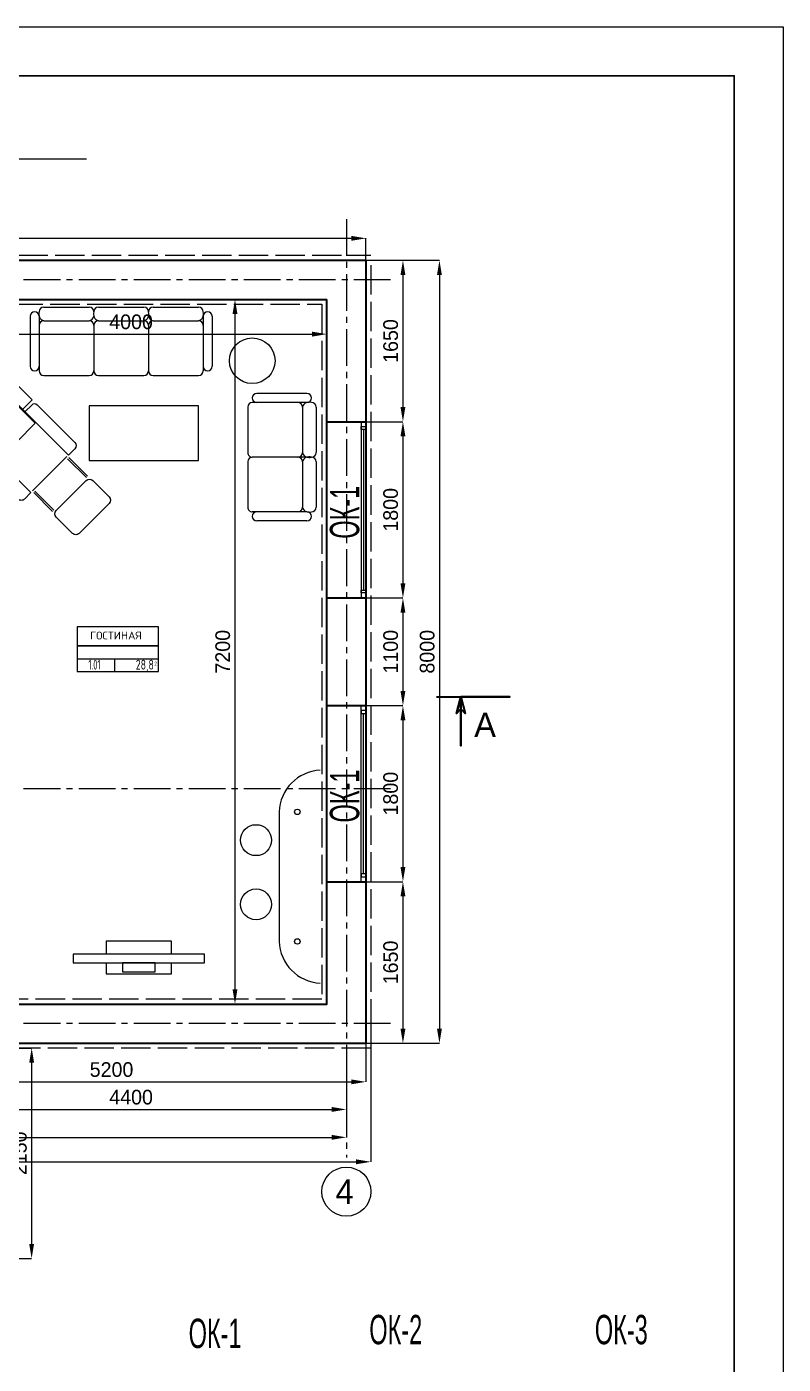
# Model space of a CAD drawing. Header units: millimetres. Extents: x 363119 to 453119, y -246250 to -184425.
# Drawn here: x 422389 to 430119, y -198091 to -184425 of the extents above; entities that cross this region are included whole.
import ezdxf
from ezdxf.enums import TextEntityAlignment as Align

# ---------------------------------------------------------------- set-up
doc = ezdxf.new("R2010")
doc.units = ezdxf.units.MM
doc.linetypes.add('ACAD_ISO02W100', pattern=[15, 12, -3])
doc.linetypes.add('CENTER2', pattern=[1.125, 0.75, -0.125, 0.125, -0.125])
doc.layers.add('ahsap', color=222, linetype='Continuous', lineweight=13)
doc.layers.add('Pencere No', color=7, linetype='Continuous', lineweight=13)
for name, color, linetype in [('AHSAP KAPI', 152, 'Continuous'), ('AKS', 252, 'CENTER2'), ('room_no', 7, 'Continuous'), ('tefris', 8, 'Continuous'), ('Штамп', 222, 'Continuous')]:
    doc.layers.add(name, color=color, linetype=linetype)
doc.styles.add('1', font='ARIALN.TTF', dxfattribs={"width": 0.7})
doc.styles.add('CYRILLIC', font='cyriltlc.shx')
doc.styles.add('ROMANS', font='romans', dxfattribs={"width": 0.75})
doc.styles.add('YAZI', font='romans.shx')
doc.dimstyles.new('ISO-25', dxfattribs={"dimtxt": 100, "dimasz": 2.5, "dimexe": 1.25, "dimexo": 0.625, "dimtad": 1, "dimdec": 0, "dimtxsty": 'Standard', "dimcen": 2.5, "dimadec": 0, "dimazin": 0, "dimtfac": 1, "dimtdec": 0, "dimtmove": 0, "dimatfit": 3, "dimfxl": 0, "dimarcsym": 0})

# ---------------------------------------------------------------- blocks, each defined once
blk = doc.blocks.new('*D148')
at = {"layer": 'ahsap', "color": 0, "lineweight": -2}
for p, q in [((415055, -195203), (415055, -195773)), ((425655, -195203), (425655, -195773)), ((415205, -195773), (425505, -195773))]:
    blk.add_line(p, q, dxfattribs=at)
at = {"layer": 'ahsap', "color": 0}
for points in [[(415205, -195748), (415205, -195798), (415055, -195773)], [(425505, -195748), (425505, -195798), (425655, -195773)]]:
    blk.add_solid(points, dxfattribs=at)
at = {"layer": 'DEFPOINTS', "color": 0}
for p in [(415055, -195202), (425655, -195202), (425655, -195773)]:
    blk.add_point(p, dxfattribs=at)
at = {"layer": 'ahsap', "color": 0, "insert": (420355, -195648), "char_height": 150, "attachment_point": 5}
blk.add_mtext('10600', dxfattribs=at)
blk = doc.blocks.new('*D152')
at = {"layer": 'ahsap', "color": 0, "lineweight": -2}
for p, q in [((421255, -194862), (421255, -195488)), ((425655, -194862), (425655, -195488)), ((421405, -195488), (425505, -195488))]:
    blk.add_line(p, q, dxfattribs=at)
at = {"layer": 'ahsap', "color": 0}
for points in [[(421405, -195463), (421405, -195513), (421255, -195488)], [(425505, -195463), (425505, -195513), (425655, -195488)]]:
    blk.add_solid(points, dxfattribs=at)
at = {"layer": 'DEFPOINTS', "color": 0}
for p in [(421255, -194861), (425655, -194861), (425655, -195488)]:
    blk.add_point(p, dxfattribs=at)
at = {"layer": 'ahsap', "color": 0, "insert": (423455, -195363), "char_height": 150, "attachment_point": 5}
blk.add_mtext('4400', dxfattribs=at)
blk = doc.blocks.new('*D153')
at = {"layer": 'ahsap', "color": 0, "lineweight": -2}
for p, q in [((421455, -187261), (421455, -187566)), ((425455, -187261), (425455, -187566)), ((421605, -187566), (425305, -187566))]:
    blk.add_line(p, q, dxfattribs=at)
at = {"layer": 'ahsap', "color": 0}
for points in [[(421605, -187541), (421605, -187591), (421455, -187566)], [(425305, -187541), (425305, -187591), (425455, -187566)]]:
    blk.add_solid(points, dxfattribs=at)
at = {"layer": 'DEFPOINTS', "color": 0}
for p in [(421455, -187261), (425455, -187261), (425455, -187566)]:
    blk.add_point(p, dxfattribs=at)
at = {"layer": 'ahsap', "color": 0, "insert": (423455, -187441), "char_height": 150, "attachment_point": 5}
blk.add_mtext('4000', dxfattribs=at)
blk = doc.blocks.new('*D177')
at = {"layer": 'ahsap', "color": 0, "lineweight": -2}
for p, q in [((425093, -187211), (424517, -187211)), ((424517, -194261), (424517, -187361)), ((425130, -194411), (424517, -194411))]:
    blk.add_line(p, q, dxfattribs=at)
at = {"layer": 'ahsap', "color": 0}
for points in [[(424492, -187361), (424542, -187361), (424517, -187211)], [(424492, -194261), (424542, -194261), (424517, -194411)]]:
    blk.add_solid(points, dxfattribs=at)
at = {"layer": 'DEFPOINTS', "color": 0}
for p in [(424517, -187211), (425093, -187211), (425130, -194411)]:
    blk.add_point(p, dxfattribs=at)
at = {"layer": 'ahsap', "color": 0, "insert": (424392, -190811), "char_height": 150, "attachment_point": 5, "rotation": 90}
blk.add_mtext('7200', dxfattribs=at)
blk = doc.blocks.new('*D154')
at = {"layer": 'ahsap', "color": 0, "lineweight": -2}
for p, q in [((414905, -194861), (414905, -196023)), ((425905, -194861), (425905, -196023)), ((415055, -196023), (425755, -196023))]:
    blk.add_line(p, q, dxfattribs=at)
at = {"layer": 'ahsap', "color": 0}
for points in [[(415055, -195998), (415055, -196048), (414905, -196023)], [(425755, -195998), (425755, -196048), (425905, -196023)]]:
    blk.add_solid(points, dxfattribs=at)
at = {"layer": 'DEFPOINTS', "color": 0}
for p in [(414905, -194861), (425905, -194861), (425905, -196023)]:
    blk.add_point(p, dxfattribs=at)
at = {"layer": 'ahsap', "color": 0, "insert": (420405, -195898), "char_height": 150, "attachment_point": 5}
blk.add_mtext('11000', dxfattribs=at)
blk = doc.blocks.new('BLOCK2')
for p, q in [((-85, 0), (-35, 0)), ((-25, 0), (25, 0)), ((35, 0), (85, 0)), ((-100, -10), (-100, -65)), ((-90, -10), (-90, -70)), ((90, -10), (90, -70)), ((90, -10), (90, -15)), ((100, -10), (100, -65)), ((-85, -15), (-35, -15)), ((-30, -20), (-30, -70)), ((-25, -15), (25, -15)), ((30, -20), (30, -70)), ((35, -15), (85, -15)), ((-85, -75), (-35, -75)), ((-25, -75), (25, -75)), ((35, -75), (85, -75))]:
    blk.add_line(p, q)
for centre, radius, start, end in [((-85, -5), 5, 90, 180), ((-35, -5), 5, 0, 90), ((-25, -5), 5, 90, 180), ((25, -5), 5, 0, 90), ((35, -5), 5, 90, 180), ((85, -5), 5, 0, 90), ((-95, -10), 5, 0, 180), ((-82.5, -7.5), 7.91, 161.5651, 251.5651), ((-37.5, -7.5), 7.91, 288.4349, 341.5651), ((-22.5, -7.5), 7.91, 161.5651, 251.5651), ((22.5, -7.5), 7.91, 288.4349, 18.4349), ((37.5, -7.5), 7.91, 198.4349, 251.5651), ((82.5, -7.5), 7.91, 288.4349, 18.4349), ((95, -10), 5, 0, 180), ((-85, -20), 5, 90, 180), ((-35, -20), 5, 0, 90), ((-25, -20), 5, 90, 180), ((25, -20), 5, 0, 90), ((35, -20), 5, 90, 180), ((85, -20), 5, 0, 90), ((-95, -65), 5, 180, 0), ((-85, -70), 5, 180, 270), ((-35, -70), 5, 270, 0), ((-25, -70), 5, 180, 270), ((25, -70), 5, 270, 0), ((35, -70), 5, 180, 270), ((85, -70), 5, 270, 0), ((95, -65), 5, 180, 0)]:
    blk.add_arc(centre, radius, start, end)
blk = doc.blocks.new('KOLTUK')
for p, q in [((0, 0), (0, -1.212)), ((0.54, 0.04), (0.04, 0.04)), ((0.58, -1.212), (0.58, 0)), ((-0.15, -0.078), (-0.15, -0.502)), ((0, -0.018), (-0.09, -0.018)), ((0.67, -0.018), (0.58, -0.018)), ((0.73, -0.502), (0.73, -0.078)), ((0.58, -0.39), (0, -0.39)), ((0.008, -0.39), (0.008, -0.707)), ((0.569, -0.707), (0.569, -0.39)), ((-0.15, -0.502), (0, -0.502)), ((-0.15, -0.578), (-0.15, -1.162)), ((-0.11, -0.538), (0, -0.538)), ((0.58, -0.502), (0.73, -0.502)), ((0.58, -0.538), (0.69, -0.538)), ((0.73, -1.162), (0.73, -0.578)), ((0.008, -0.707), (0.569, -0.707)), ((-0.1, -1.212), (0, -1.212)), ((0.013, -1.233), (0.013, -1.525)), ((0.022, -1.212), (0.554, -1.212)), ((0.033, -1.233), (0.033, -1.525)), ((0.539, -1.233), (0.539, -1.525)), ((0.559, -1.233), (0.559, -1.525)), ((0.58, -1.212), (0.68, -1.212)), ((0.008, -1.598), (0.008, -1.852)), ((0.523, -1.548), (0.058, -1.548)), ((0.573, -1.598), (0.573, -1.852)), ((0.523, -1.902), (0.058, -1.902))]:
    blk.add_line(p, q)
for centre, radius, start, end in [((0.04, 0), 0.04, 90, 180), ((0.54, 0), 0.04, 0, 90), ((-0.09, -0.078), 0.06, 90, 180), ((0.67, -0.078), 0.06, 0, 90), ((-0.11, -0.578), 0.04, 90, 180), ((0.69, -0.578), 0.04, 0, 90), ((-0.1, -1.162), 0.05, 180, 270), ((0.68, -1.162), 0.05, 270, 0), ((0.058, -1.598), 0.05, 90, 180), ((0.523, -1.598), 0.05, 0, 90), ((0.058, -1.852), 0.05, 180, 270), ((0.523, -1.852), 0.05, 270, 0)]:
    blk.add_arc(centre, radius, start, end)
blk = doc.blocks.new('koltp2-cift')
for p, q in [((-55, 0), (-5, 0)), ((5, 0), (55, 0)), ((-70, -10), (-70, -65)), ((-60, -10), (-60, -70)), ((0, -10), (0, -70)), ((60, -10), (60, -70)), ((70, -10), (70, -65)), ((-55, -15), (-5, -15)), ((5, -15), (55, -15)), ((-55, -75), (-5, -75)), ((5, -75), (55, -75))]:
    blk.add_line(p, q)
for centre, radius, start, end in [((-55, -5), 5, 90, 180), ((-5, -5), 5, 0, 90), ((5, -5), 5, 90, 180), ((55, -5), 5, 0, 90), ((-65, -10), 5, 0, 180), ((-52.5, -7.5), 7.91, 161.5651, 251.5651), ((-7.5, -7.5), 7.91, 288.4349, 18.4349), ((7.5, -7.5), 7.91, 161.5651, 251.5651), ((52.5, -7.5), 7.91, 288.4349, 18.4349), ((65, -10), 5, 0, 180), ((-55, -20), 5, 90, 180), ((-5, -20), 5, 0, 90), ((5, -20), 5, 90, 180), ((55, -20), 5, 0, 90), ((-65, -65), 5, 180, 0), ((-55, -70), 5, 180, 270), ((-5, -70), 5, 270, 0), ((5, -70), 5, 180, 270), ((55, -70), 5, 270, 0), ((65, -65), 5, 180, 0)]:
    blk.add_arc(centre, radius, start, end)
blk = doc.blocks.new('*D187')
at = {"layer": 'ahsap', "color": 0, "lineweight": -2}
for p, q in [((425855, -186811), (426233, -186811)), ((426233, -186961), (426233, -188311)), ((425855, -188461), (426233, -188461))]:
    blk.add_line(p, q, dxfattribs=at)
at = {"layer": 'ahsap', "color": 0}
for points in [[(426208, -186961), (426258, -186961), (426233, -186811)], [(426208, -188311), (426258, -188311), (426233, -188461)]]:
    blk.add_solid(points, dxfattribs=at)
at = {"layer": 'DEFPOINTS', "color": 0}
for p in [(425855, -186811), (425855, -188461), (426233, -188461)]:
    blk.add_point(p, dxfattribs=at)
at = {"layer": 'ahsap', "color": 0, "insert": (426108, -187636), "char_height": 150, "attachment_point": 5, "rotation": 90}
blk.add_mtext('1650', dxfattribs=at)
blk = doc.blocks.new('*D188')
at = {"layer": 'ahsap', "color": 0, "lineweight": -2}
for p, q in [((425855, -188461), (426233, -188461)), ((426233, -188611), (426233, -190111)), ((425855, -190261), (426233, -190261))]:
    blk.add_line(p, q, dxfattribs=at)
at = {"layer": 'ahsap', "color": 0}
for points in [[(426208, -188611), (426258, -188611), (426233, -188461)], [(426208, -190111), (426258, -190111), (426233, -190261)]]:
    blk.add_solid(points, dxfattribs=at)
at = {"layer": 'DEFPOINTS', "color": 0}
for p in [(425855, -188461), (425855, -190261), (426233, -190261)]:
    blk.add_point(p, dxfattribs=at)
at = {"layer": 'ahsap', "color": 0, "insert": (426108, -189361), "char_height": 150, "attachment_point": 5, "rotation": 90}
blk.add_mtext('1800', dxfattribs=at)
blk = doc.blocks.new('*D159')
at = {"layer": 'ahsap', "color": 0, "lineweight": -2}
for p, q in [((425855, -190261), (426233, -190261)), ((426233, -190411), (426233, -191211)), ((425855, -191361), (426233, -191361))]:
    blk.add_line(p, q, dxfattribs=at)
at = {"layer": 'ahsap', "color": 0}
for points in [[(426208, -190411), (426258, -190411), (426233, -190261)], [(426208, -191211), (426258, -191211), (426233, -191361)]]:
    blk.add_solid(points, dxfattribs=at)
at = {"layer": 'DEFPOINTS', "color": 0}
for p in [(425855, -190261), (425855, -191361), (426233, -191361)]:
    blk.add_point(p, dxfattribs=at)
at = {"layer": 'ahsap', "color": 0, "insert": (426108, -190811), "char_height": 150, "attachment_point": 5, "rotation": 90}
blk.add_mtext('1100', dxfattribs=at)
blk = doc.blocks.new('*D160')
at = {"layer": 'ahsap', "color": 0, "lineweight": -2}
for p, q in [((425855, -191361), (426233, -191361)), ((426233, -191511), (426233, -193011)), ((425856, -193161), (426233, -193161))]:
    blk.add_line(p, q, dxfattribs=at)
at = {"layer": 'ahsap', "color": 0}
for points in [[(426208, -191511), (426258, -191511), (426233, -191361)], [(426208, -193011), (426258, -193011), (426233, -193161)]]:
    blk.add_solid(points, dxfattribs=at)
at = {"layer": 'DEFPOINTS', "color": 0}
for p in [(425855, -191361), (425855, -193161), (426233, -193161)]:
    blk.add_point(p, dxfattribs=at)
at = {"layer": 'ahsap', "color": 0, "insert": (426108, -192261), "char_height": 150, "attachment_point": 5, "rotation": 90}
blk.add_mtext('1800', dxfattribs=at)
blk = doc.blocks.new('*D189')
at = {"layer": 'ahsap', "color": 0, "lineweight": -2}
for p, q in [((425855, -193161), (426233, -193161)), ((426233, -193311), (426233, -194661)), ((425855, -194811), (426233, -194811))]:
    blk.add_line(p, q, dxfattribs=at)
at = {"layer": 'ahsap', "color": 0}
for points in [[(426208, -193311), (426258, -193311), (426233, -193161)], [(426208, -194661), (426258, -194661), (426233, -194811)]]:
    blk.add_solid(points, dxfattribs=at)
at = {"layer": 'DEFPOINTS', "color": 0}
for p in [(425855, -193161), (425855, -194811), (426233, -194811)]:
    blk.add_point(p, dxfattribs=at)
at = {"layer": 'ahsap', "color": 0, "insert": (426108, -193986), "char_height": 150, "attachment_point": 5, "rotation": 90}
blk.add_mtext('1650', dxfattribs=at)
blk = doc.blocks.new('roomno')
for p, q in [((1101, 344), (0, 344)), ((0, 344), (1101, 344)), ((1101, 166), (0, 166)), ((511, 0), (511, 166))]:
    blk.add_line(p, q)
blk.add_lwpolyline([(1101, 0), (1101, 602), (0, 602), (0, 0)], close=True)
at = {"style": 'CYRILLIC'}
for p in [(536, 499), (536, 374)]:
    blk.add_attdef('KOMNATA', text='', height=79.8, dxfattribs=at).set_placement(p, align=Align.CENTER)
at = {"style": 'ROMANS'}
for tag, width, p in [('LOBBY', 0.7, (533, 200)), ('001', 0.6, (233, 25))]:
    blk.add_attdef(tag, text='', height=108, dxfattribs=dict(at, width=width)).set_placement(p, align=Align.CENTER)
at = {"style": 'ROMANS', "width": 0.7}
blk.add_attdef('M', text='', height=108, dxfattribs=at).set_placement((1038, 25), align=Align.RIGHT)
blk.add_attdef('2', (1046, 79), '', height=53.9, dxfattribs=at)
blk = doc.blocks.new('*D161')
at = {"layer": 'ahsap', "color": 0, "lineweight": -2}
for p, q in [((414855, -186810), (414855, -186587)), ((415005, -186587), (425705, -186587)), ((425855, -186810), (425855, -186587))]:
    blk.add_line(p, q, dxfattribs=at)
at = {"layer": 'ahsap', "color": 0}
for points in [[(415005, -186562), (415005, -186612), (414855, -186587)], [(425705, -186562), (425705, -186612), (425855, -186587)]]:
    blk.add_solid(points, dxfattribs=at)
at = {"layer": 'DEFPOINTS', "color": 0}
for p in [(425855, -186587), (414855, -186811), (425855, -186811)]:
    blk.add_point(p, dxfattribs=at)
at = {"layer": 'ahsap', "color": 0, "insert": (420355, -186462), "char_height": 150, "attachment_point": 5}
blk.add_mtext('11000', dxfattribs=at)
blk = doc.blocks.new('*D162')
at = {"layer": 'ahsap', "color": 0, "lineweight": -2}
for p, q in [((425855, -186811), (426606, -186811)), ((426606, -186961), (426606, -194661)), ((425855, -194811), (426606, -194811))]:
    blk.add_line(p, q, dxfattribs=at)
at = {"layer": 'ahsap', "color": 0}
for points in [[(426581, -186961), (426631, -186961), (426606, -186811)], [(426581, -194661), (426631, -194661), (426606, -194811)]]:
    blk.add_solid(points, dxfattribs=at)
at = {"layer": 'DEFPOINTS', "color": 0}
for p in [(425855, -186811), (425855, -194811), (426606, -194811)]:
    blk.add_point(p, dxfattribs=at)
at = {"layer": 'ahsap', "color": 0, "insert": (426481, -190811), "char_height": 150, "attachment_point": 5, "rotation": 90}
blk.add_mtext('8000', dxfattribs=at)
blk = doc.blocks.new('*D502')
at = {"layer": 'ahsap', "color": 0, "lineweight": -2}
for p, q in [((420655, -194811), (420655, -195207)), ((425855, -194811), (425855, -195207)), ((420805, -195206), (425705, -195206))]:
    blk.add_line(p, q, dxfattribs=at)
at = {"layer": 'ahsap', "color": 0}
for points in [[(420805, -195181), (420805, -195231), (420655, -195206)], [(425705, -195181), (425705, -195231), (425855, -195206)]]:
    blk.add_solid(points, dxfattribs=at)
at = {"layer": 'DEFPOINTS', "color": 0}
for p in [(420655, -194811), (425855, -194811), (425855, -195206)]:
    blk.add_point(p, dxfattribs=at)
at = {"layer": 'ahsap', "color": 0, "insert": (423255, -195081), "char_height": 150, "attachment_point": 5}
blk.add_mtext('5200', dxfattribs=at)
blk = doc.blocks.new('*D540')
at = {"layer": 'ahsap', "color": 0, "lineweight": -2}
for p, q in [((422155, -194861), (422439, -194861)), ((422439, -195011), (422439, -196861)), ((422155, -197011), (422439, -197011))]:
    blk.add_line(p, q, dxfattribs=at)
at = {"layer": 'ahsap', "color": 0}
for points in [[(422414, -195011), (422464, -195011), (422439, -194861)], [(422414, -196861), (422464, -196861), (422439, -197011)]]:
    blk.add_solid(points, dxfattribs=at)
at = {"layer": 'DEFPOINTS', "color": 0}
for p in [(422155, -194861), (422155, -197011), (422439, -197011)]:
    blk.add_point(p, dxfattribs=at)
at = {"layer": 'ahsap', "color": 0, "insert": (422314, -195936), "char_height": 150, "attachment_point": 5, "rotation": 90}
blk.add_mtext('2150', dxfattribs=at)

msp = doc.modelspace()

# ---------------------------------------------------------------- linework, layer by layer
at = {"layer": 'ahsap', "color": 0}
msp.add_line((418229.5, -185776.2), (422998.8, -185776.2), dxfattribs=at)
at = {"layer": 'ahsap', "color": 4, "linetype": 'ACAD_ISO02W100', "lineweight": 13, "ltscale": 25}
for points in [[(414804.7, -186760.7), (425654.7, -186760.7), (425904.7, -186760.7)], [(425904.7, -186860.7), (425904.7, -194610.7), (425904.7, -194860.7), (414804.7, -194860.7)], [(421504.7, -187260.7), (425404.7, -187260.7), (425404.7, -187260.7)], [(425404.7, -187260.7), (425404.7, -194360.7), (425404.7, -194360.7), (421504.7, -194360.7)]]:
    msp.add_lwpolyline(points, dxfattribs=at)
at = {"layer": 'ahsap', "color": 0, "lineweight": 35}
for points in [[(414854.7, -186810.7), (425854.7, -186810.7)], [(425854.7, -186810.7), (425854.7, -194810.7)], [(421454.7, -187210.7), (425454.7, -187210.7)], [(421454.7, -194410.7), (425454.7, -194410.7), (425454.7, -187210.7)], [(425454.7, -188460.7), (425854.7, -188460.7)], [(425454.7, -190260.7), (425854.7, -190260.7)], [(426574.7, -191272), (427324.7, -191272), (426824.7, -191272), (426824.7, -191272), (426824.7, -191772), (426824.7, -191272), (426779.4, -191441), (426824.7, -191272), (426870, -191441), (426824.7, -191395.7), (426779.4, -191441)], [(425454.7, -191360.7), (425854.7, -191360.7)], [(425454.7, -193160.7), (425854.7, -193160.7)], [(420654.7, -194810.7), (425854.7, -194810.7)]]:
    msp.add_lwpolyline(points, dxfattribs=at)
at = {"layer": 'ahsap', "color": 2}
msp.add_lwpolyline([(425454.7, -194175), (425454.7, -194410.7), (425130.4, -194410.7)], dxfattribs=at)
at = {"layer": 'AHSAP KAPI'}
for points in [[(425829.7, -188460.7), (425804.7, -188460.7), (425804.7, -188510.7), (425854.7, -188510.7), (425854.7, -188460.7), (425830.3, -188460.7), (425854.7, -188460.7), (425854.7, -188540.7), (425804.7, -188540.7), (425804.7, -188510.7), (425804.7, -190180.7), (425854.7, -190180.7), (425854.7, -190210.7), (425804.7, -190210.7), (425804.7, -190180.7), (425804.7, -190260.7), (425854.7, -190260.7), (425854.7, -188540.7), (425829.7, -188540.7), (425829.7, -190180.7)], [(425829.7, -193160.7), (425804.7, -193160.7), (425804.7, -193110.7), (425854.7, -193110.7), (425854.7, -193160.7), (425830.3, -193160.7), (425854.7, -193160.7), (425854.7, -193080.7), (425804.7, -193080.7), (425804.7, -193110.7), (425804.7, -191440.7), (425854.7, -191440.7), (425854.7, -191410.7), (425804.7, -191410.7), (425804.7, -191440.7), (425804.7, -191360.7), (425854.7, -191360.7), (425854.7, -193080.7), (425829.7, -193080.7), (425829.7, -191440.7)]]:
    msp.add_lwpolyline(points, dxfattribs=at)
at = {"layer": 'AKS', "lineweight": 5, "ltscale": 500}
for p, q in [((425654.7, -186389.6), (425654.7, -195977.9)), ((426107, -187010.7), (414056.7, -187010.7)), ((426107, -192210.7), (414056.7, -192210.7)), ((426107, -194610.7), (414056.7, -194610.7))]:
    msp.add_line(p, q, dxfattribs=at)
at = {"layer": 'AKS', "color": 0, "linetype": 'Continuous'}
msp.add_circle((425654.7, -196327.9), 250.5, dxfattribs=at)
at = {"layer": 'tefris'}
msp.add_line((424968.1, -192447.8), (424968.1, -193771), dxfattribs=at)
for points in [[(424144.9, -188858.3), (424144.9, -188299.8), (423027.9, -188299.8), (423027.9, -188858.3)], [(424204.7, -193990.8), (424204.7, -193901.4), (422864.3, -193901.4), (422864.3, -193990.8)], [(423702.1, -194080.1), (423702.1, -193990.8), (423366.9, -193990.8), (423366.9, -194080.1)]]:
    msp.add_lwpolyline(points, close=True, dxfattribs=at)
for points in [[(423869.6, -193901.4), (423869.6, -193767.4), (423199.4, -193767.4), (423199.4, -193901.4)], [(423199.4, -193990.8), (423199.4, -194102.5), (423869.6, -194102.5), (423869.6, -193990.8)]]:
    msp.add_lwpolyline(points, dxfattribs=at)
for centre, radius in [((424693.1, -187837.9), 232.7), ((425154.3, -192447.8), 27.9), ((424731.8, -192736.4), 158.2), ((424731.8, -193392.3), 158.2), ((425154.3, -193771), 27.9)]:
    msp.add_circle(centre, radius, dxfattribs=at)
for centre, start, end in [((425407.2, -192461), 92.62831, 178.26945), ((425407.2, -193757.8), 181.73055, 267.37169)]:
    msp.add_arc(centre, 439.2, start, end, dxfattribs=at)
at = {"layer": 'Штамп', "color": 0}
msp.add_lwpolyline([(430119.3, -214125.1), (409119.3, -214125.1), (409119.3, -184425.1), (430119.3, -184425.1)], close=True, dxfattribs=at)
at = {"layer": 'Штамп', "color": 0, "lineweight": 30}
msp.add_lwpolyline([(411119.3, -213625.1), (411119.3, -184925.1), (429619.3, -184925.1), (429619.3, -213625.1)], dxfattribs=at)

# ---------------------------------------------------------------- block references
at = {"layer": 'room_no'}
ref = msp.add_blockref('roomno', (422904.1, -191012.2), dxfattribs=dict(at, xscale=0.7552368622273207, yscale=0.7552368622273207, zscale=0.7552368621983202))
ref.add_attrib('KOMNATA', 'ГОСТИНАЯ', dxfattribs={"layer": '0', "height": 80, "style": 'YAZI'}).set_placement((423300.6, -190685.6), align=Align.CENTER)
ref.add_attrib('001', '1.01', dxfattribs={"layer": '0', "height": 100, "style": 'ROMANS', "width": 0.6}).set_placement((423080.3, -190993.6), align=Align.CENTER)
ref.add_attrib('2', '2', (423693.7, -190952.6), dxfattribs={"layer": '0', "height": 40.7, "style": 'ROMANS', "width": 0.7})
ref.add_attrib('M', '28,8', dxfattribs={"layer": '0', "height": 100, "style": 'ROMANS', "width": 0.7}).set_placement((423687.7, -190993.5), align=Align.RIGHT)
at = {"layer": 'tefris', "xscale": 9.308621371310437, "yscale": 9.308621371310437, "zscale": 9.308621371315333}
msp.add_blockref('BLOCK2', (423353.7, -187289.8), dxfattribs=at)
at = {"layer": 'tefris'}
for name, p, xscale, yscale, zscale, rotation in [('KOLTUK', (422016, -188005.4), -930.8621371314853, 930.8621371315385, 930.8621371315334, 44.99999999999304), ('koltp2-cift', (425345, -188822.9), 9.308621371281333, 9.308621371310437, 9.308621371315333, 270)]:
    msp.add_blockref(name, p, dxfattribs=dict(at, xscale=xscale, yscale=yscale, zscale=zscale, rotation=rotation))

# ---------------------------------------------------------------- texts
at = {"layer": 'AKS', "color": 0}
for s, p in [('А', (427072.3, -191558.3)), ('4', (425637.4, -196327.9))]:
    msp.add_text(s, height=250, dxfattribs=at).set_placement(p, align=Align.MIDDLE)
at = {"layer": 'Pencere No', "style": '1', "width": 0.7}
for p in [(425786.3, -189656), (425786.3, -192556)]:
    msp.add_text('ОК-1', height=300, rotation=90, dxfattribs=at).set_placement(p)
at = {"layer": 'Pencere No', "color": 0, "style": '1', "width": 0.7}
for s, p in [('ОК-2', (425889.1, -197887.1)), ('ОК-3', (428193.8, -197887.1)), ('ОК-1', (424043.3, -197925.8))]:
    msp.add_text(s, height=300, dxfattribs=at).set_placement(p)

# ---------------------------------------------------------------- dimensions: what is measured, and where the dimension line sits
at = {"layer": 'ahsap', "color": 0}
for base, p1, p2, picture, middle in [((425854.7, -186587.1), (414854.7, -186810.7), (425854.7, -186810.7), '*D161', (420354.7, -186462.1)), ((425454.7, -187566.2), (421454.7, -187260.7), (425454.7, -187260.7), '*D153', (423454.7, -187441.2)), ((425904.7, -196022.9), (414904.7, -194860.7), (425904.7, -194860.7), '*D154', (420404.7, -195897.9)), ((425854.7, -195206.4), (420654.7, -194810.7), (425854.7, -194810.7), '*D502', (423254.7, -195081.4)), ((425654.7, -195487.9), (421254.7, -194861.3), (425654.7, -194861.3), '*D152', (423454.7, -195362.9)), ((425654.7, -195772.7), (415054.7, -195202.3), (425654.7, -195202.3), '*D148', (420354.7, -195647.7))]:
    dim = msp.add_linear_dim(base=base, p1=p1, p2=p2, dimstyle='ISO-25', override={"dimtxt": 150, "dimasz": 150, "dimexe": 0.25, "dimgap": 50, "dimdle": 0.25, "dimfxl": 0.25}, dxfattribs=at)
    dim.commit()
    dim.dimension.update_dxf_attribs({"geometry": picture, "text_midpoint": middle})
for base, p1, p2, picture, middle in [((426232.5, -188460.7), (425854.7, -186810.7), (425854.7, -188460.7), '*D187', (426107.5, -187635.7)), ((426606, -194810.7), (425854.7, -186810.7), (425854.7, -194810.7), '*D162', (426481, -190810.7)), ((424517.4, -187210.7), (425130.4, -194410.7), (425093.4, -187210.7), '*D177', (424392.4, -190810.7)), ((426232.5, -190260.7), (425854.7, -188460.7), (425854.7, -190260.7), '*D188', (426107.5, -189360.7)), ((426232.8, -191360.7), (425854.7, -190260.7), (425854.7, -191360.7), '*D159', (426107.8, -190810.7)), ((426232.5, -193160.7), (425854.7, -191360.7), (425855.3, -193160.7), '*D160', (426107.5, -192260.7)), ((426232.5, -194810.7), (425854.7, -193160.7), (425854.7, -194810.7), '*D189', (426107.5, -193985.7)), ((422438.5, -197010.7), (422154.7, -194860.7), (422154.7, -197010.7), '*D540', (422313.5, -195935.7))]:
    dim = msp.add_linear_dim(base=base, p1=p1, p2=p2, angle=90, dimstyle='ISO-25', override={"dimtxt": 150, "dimasz": 150, "dimexe": 0.25, "dimgap": 50, "dimdle": 0.25, "dimfxl": 0.25}, dxfattribs=at)
    dim.commit()
    dim.dimension.update_dxf_attribs({"geometry": picture, "text_midpoint": middle})

doc.saveas('drawing.dxf')
